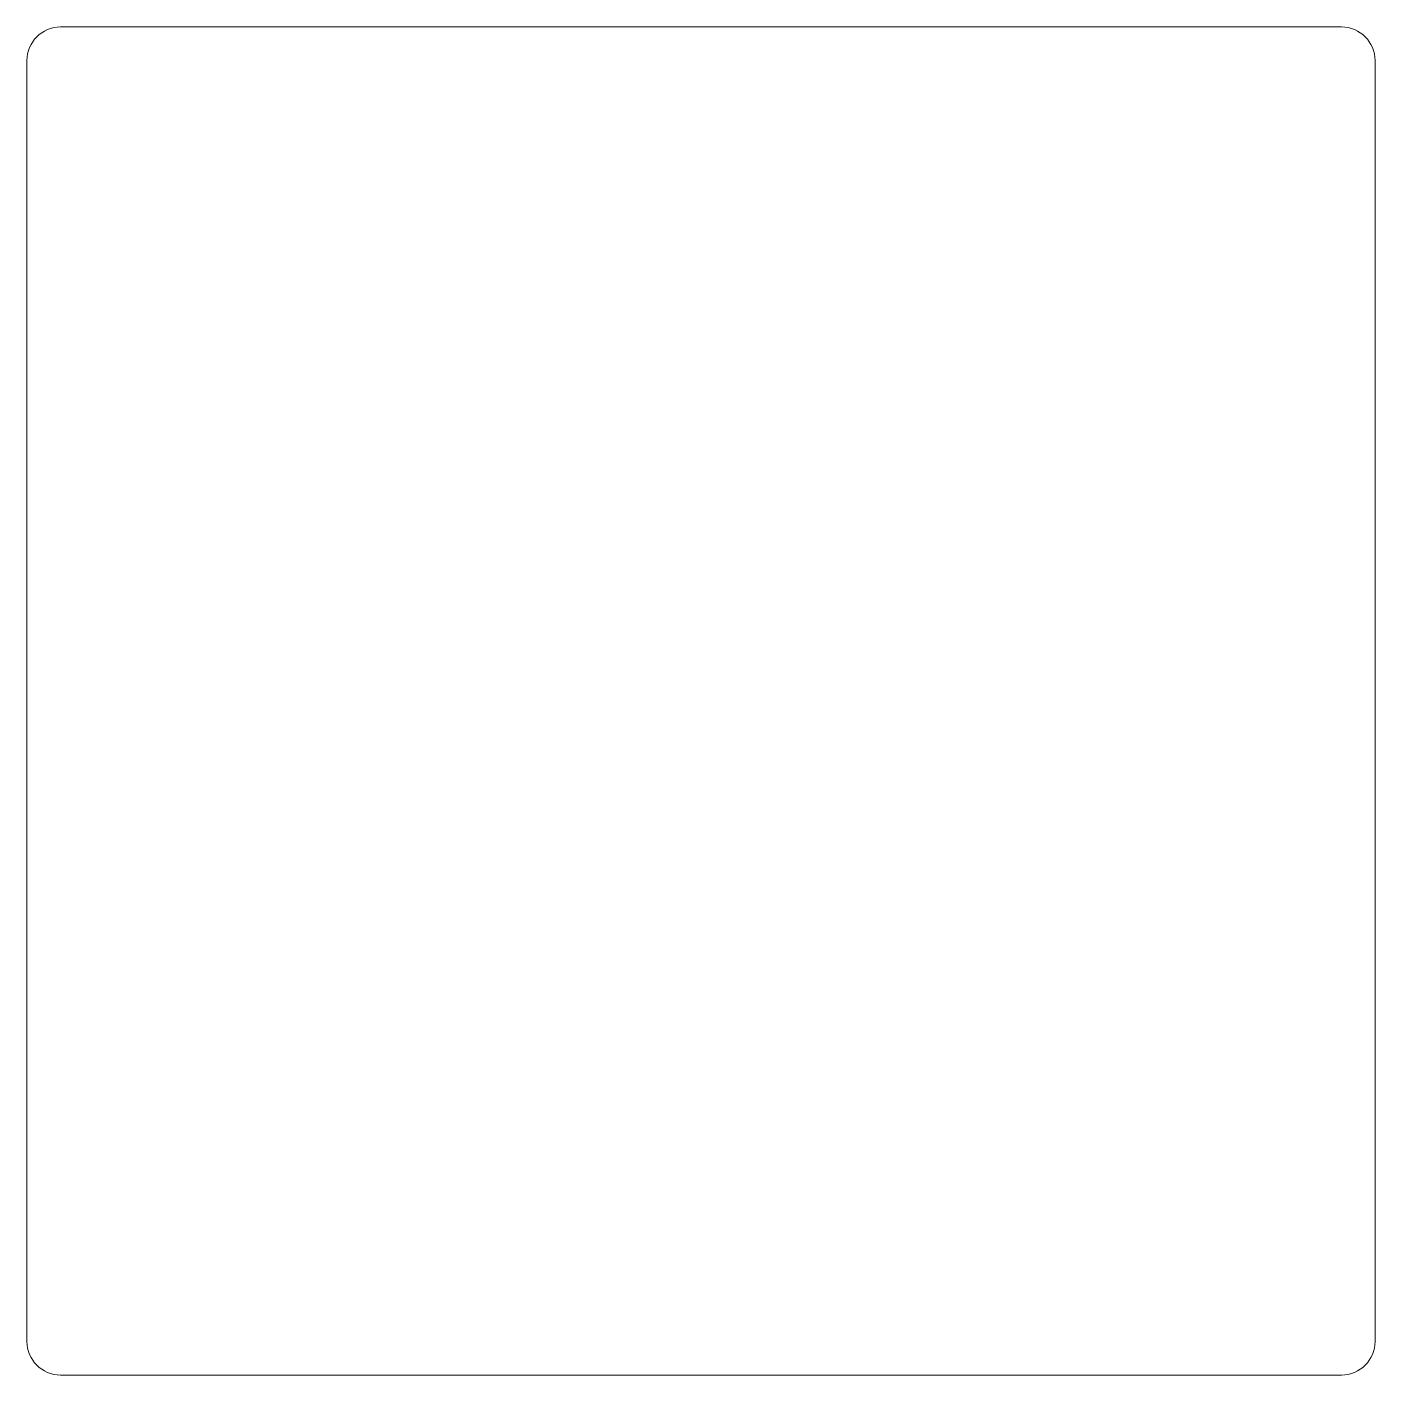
# Model space of a CAD drawing. Header units: inches. Extents: x 0 to 10, y 0 to 10.
import ezdxf

# ---------------------------------------------------------------- set-up
doc = ezdxf.new("R2010")
doc.units = ezdxf.units.IN
doc.layers.get('0').update_dxf_attribs({"linetype": 'CONTINUOUS', "lineweight": 0})

msp = doc.modelspace()

# ---------------------------------------------------------------- linework, layer by layer
for p, q in [((9.75, 10), (0.25, 10)), ((0, 9.75), (0, 0.25)), ((10, 0.25), (10, 9.75)), ((0.25, 0), (9.75, 0))]:
    msp.add_line(p, q)
for centre, start, end in [((0.25, 9.75), 90, 180), ((9.75, 9.75), 0, 90), ((0.25, 0.25), 180, 270), ((9.75, 0.25), 270, 0)]:
    msp.add_arc(centre, 0.25, start, end)

doc.saveas('drawing.dxf')
